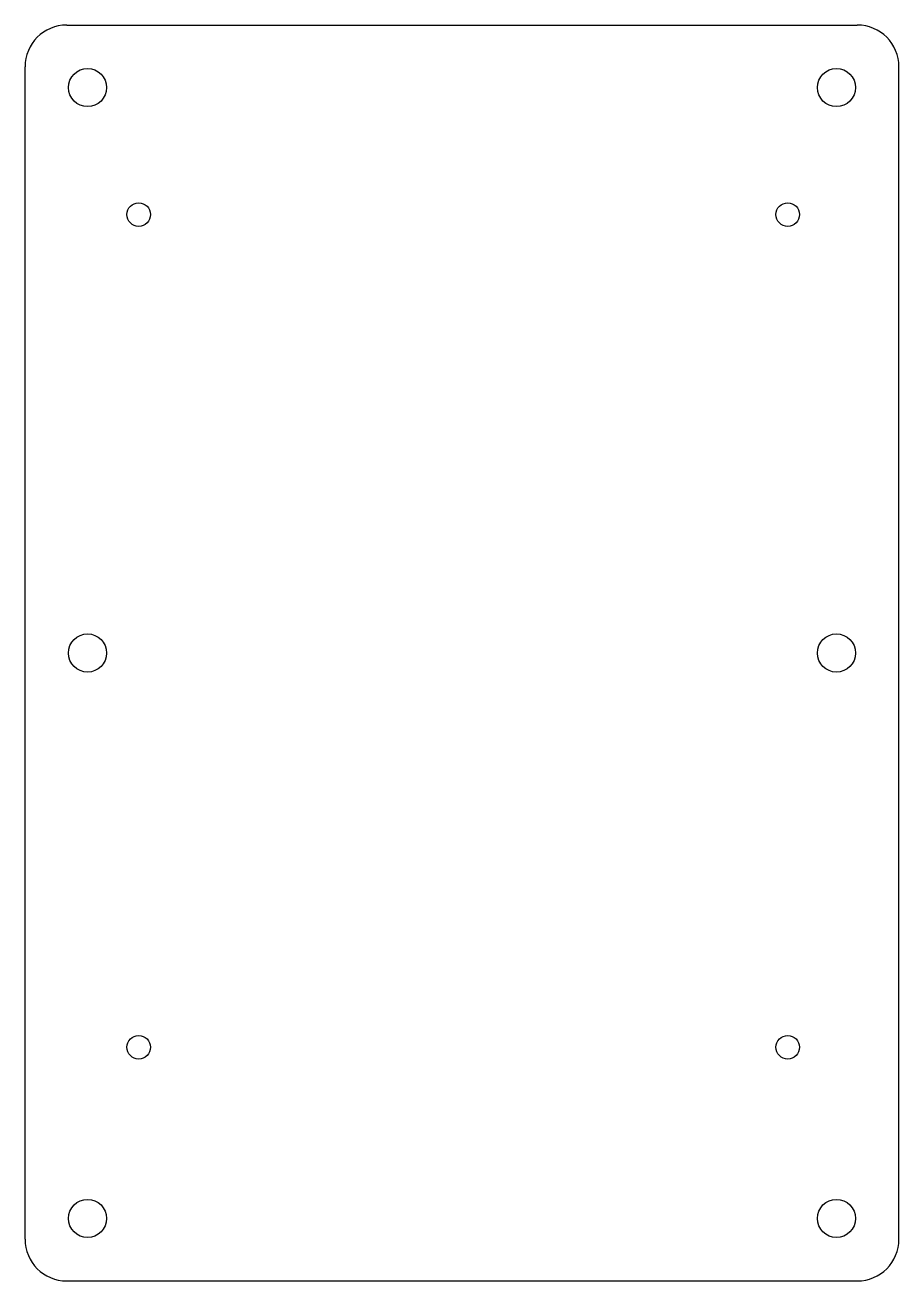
# Model space of a CAD drawing. Header units: millimetres. Extents: x 0 to 126, y 0 to 181.
import ezdxf

# ---------------------------------------------------------------- set-up
doc = ezdxf.new("R2010")
doc.units = ezdxf.units.MM

msp = doc.modelspace()

# ---------------------------------------------------------------- linework, layer by layer
for p, q in [((6, 181), (120, 181)), ((0, 6), (0, 175)), ((126, 6), (126, 175)), ((6, 0), (120, 0))]:
    msp.add_line(p, q)
for centre, radius in [((9, 172), 2.75), ((117, 172), 2.75), ((16.38, 153.69), 1.7), ((109.97, 153.69), 1.7), ((9, 90.5), 2.75), ((117, 90.5), 2.75), ((16.38, 33.67), 1.7), ((109.97, 33.67), 1.7), ((9, 9), 2.75), ((117, 9), 2.75)]:
    msp.add_circle(centre, radius)
for centre, start, end in [((6, 175), 90, 180), ((120, 175), 0, 90), ((6, 6), 180, 270), ((120, 6), -90, 0)]:
    msp.add_arc(centre, 6, start, end)

doc.saveas('drawing.dxf')
